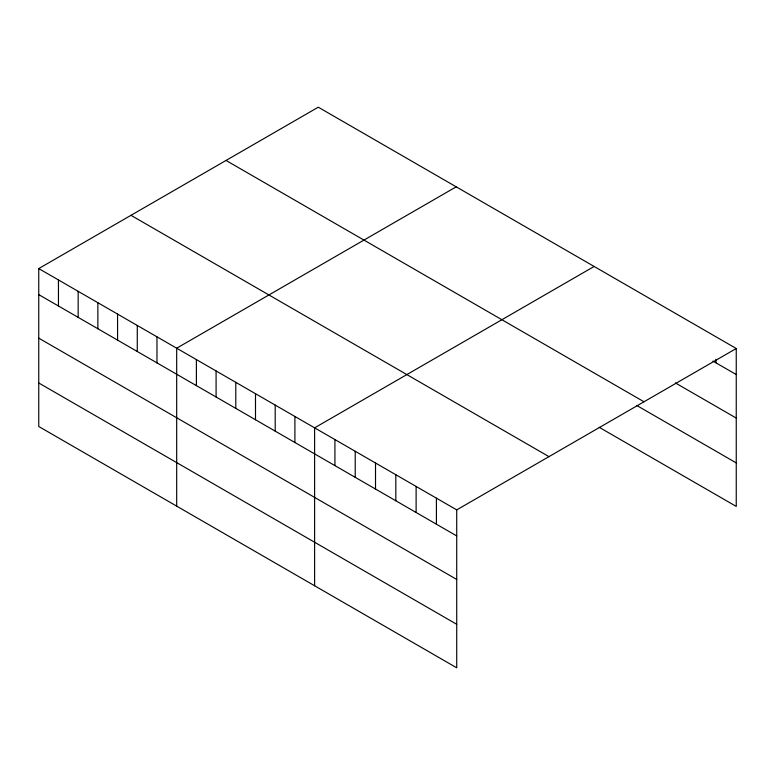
<?xml version="1.0" encoding="UTF-8"?>
<svg xmlns="http://www.w3.org/2000/svg" width="775" height="775" viewBox="0 0 775 775"><rect width="100%" height="100%" fill="white"/><g stroke="black" fill="none" stroke-linecap="round" stroke-linejoin="round"><path stroke-width="1.16" d="M38.75 268.576L456.727 509.892L456.727 667.808L38.75 426.492L38.75 268.576L318.273 107.192L736.25 348.508L736.25 506.424L599.211 427.306M456.204 186.833L176.681 348.207L176.681 506.123M594.134 266.464L314.611 427.848L314.611 585.755M456.727 509.892L736.25 348.508M712.903 361.073L736.25 374.548M675.345 382.908L736.25 418.074M226.029 160.454L644.006 401.77M636.769 405.47L736.25 462.907M130.994 215.324L548.971 456.64M38.75 294.616L456.727 535.932M38.75 338.142L456.727 579.448M38.75 382.976L456.727 624.292M715.945 359.28L715.945 362.836M436.422 498.17L436.422 524.21M416.117 486.448L416.117 512.498M395.822 474.726L395.822 500.776M375.517 463.004L375.517 489.054M355.212 451.282L355.212 477.332M334.916 439.57L334.916 465.61M294.907 416.466L294.907 442.515M275.202 405.093L275.202 431.132M255.498 393.719L255.498 419.759M235.794 382.337L235.794 408.386M216.089 370.963L216.089 397.003M196.385 359.59L196.385 385.63M156.976 336.834L156.976 362.874M137.272 325.461L137.272 351.501M117.567 314.078L117.567 340.128M97.863 302.705L97.863 328.745M78.159 291.332L78.159 317.372M58.454 279.949L58.454 305.999"/></g></svg>
